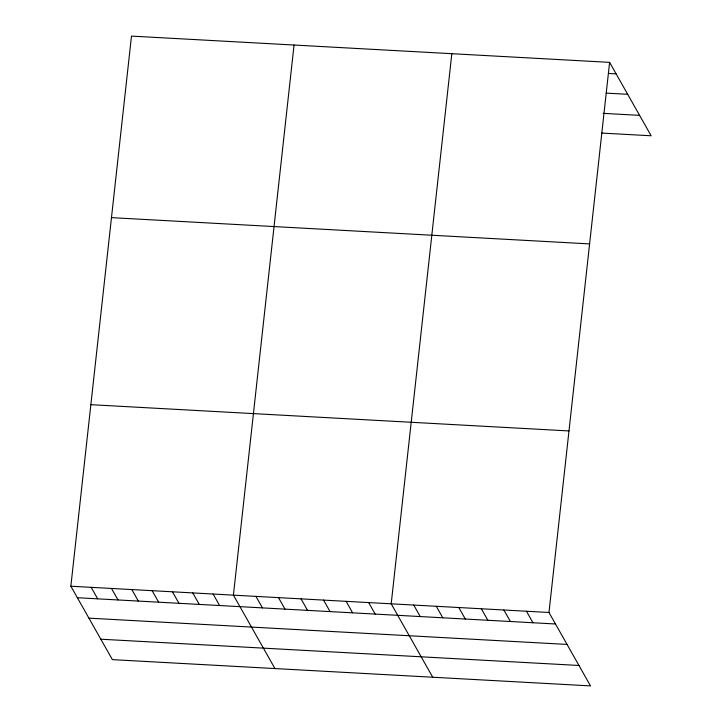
<?xml version="1.0" encoding="UTF-8"?>
<svg xmlns="http://www.w3.org/2000/svg" width="722" height="722" viewBox="0 0 722 722"><rect width="100%" height="100%" fill="white"/><g stroke="black" fill="none" stroke-linecap="round" stroke-linejoin="round"><path stroke-width="1.08" d="M609.612 62.363L548.973 612.482L590.515 685.9L112.388 659.637L70.855 586.219L131.485 36.1L609.612 62.363L651.145 135.781L601.769 133.074M294.053 45.035L233.414 595.145L274.956 668.563M451.828 53.699L391.198 603.809L432.731 677.236M608.601 73.454L616.119 73.87M606.209 93.12L627.68 94.302M603.096 113.345L639.584 115.358M111.477 217.638L589.594 243.901M90.864 404.681L568.981 430.944M70.855 586.219L548.973 612.482M77.362 597.717L555.48 623.988M88.923 618.149L567.041 644.421M100.836 639.205L578.954 665.467M526.437 611.245L532.944 622.752M503.893 610L510.4 621.507M481.357 608.763L487.864 620.27M458.813 607.527L465.32 619.034M436.278 606.29L442.785 617.797M413.733 605.054L420.24 616.561M368.653 602.572L375.16 614.079M346.118 601.336L352.625 612.843M323.573 600.099L330.08 611.606M301.038 598.863L307.545 610.37M278.493 597.617L285 609.124M255.958 596.381L262.465 607.888M213.098 594.025L219.605 605.532M192.774 592.915L199.281 604.422M172.45 591.796L178.966 603.303M152.134 590.677L158.641 602.184M131.81 589.567L138.326 601.074M111.495 588.448L118.002 599.955M91.171 587.329L97.687 598.836"/></g></svg>
